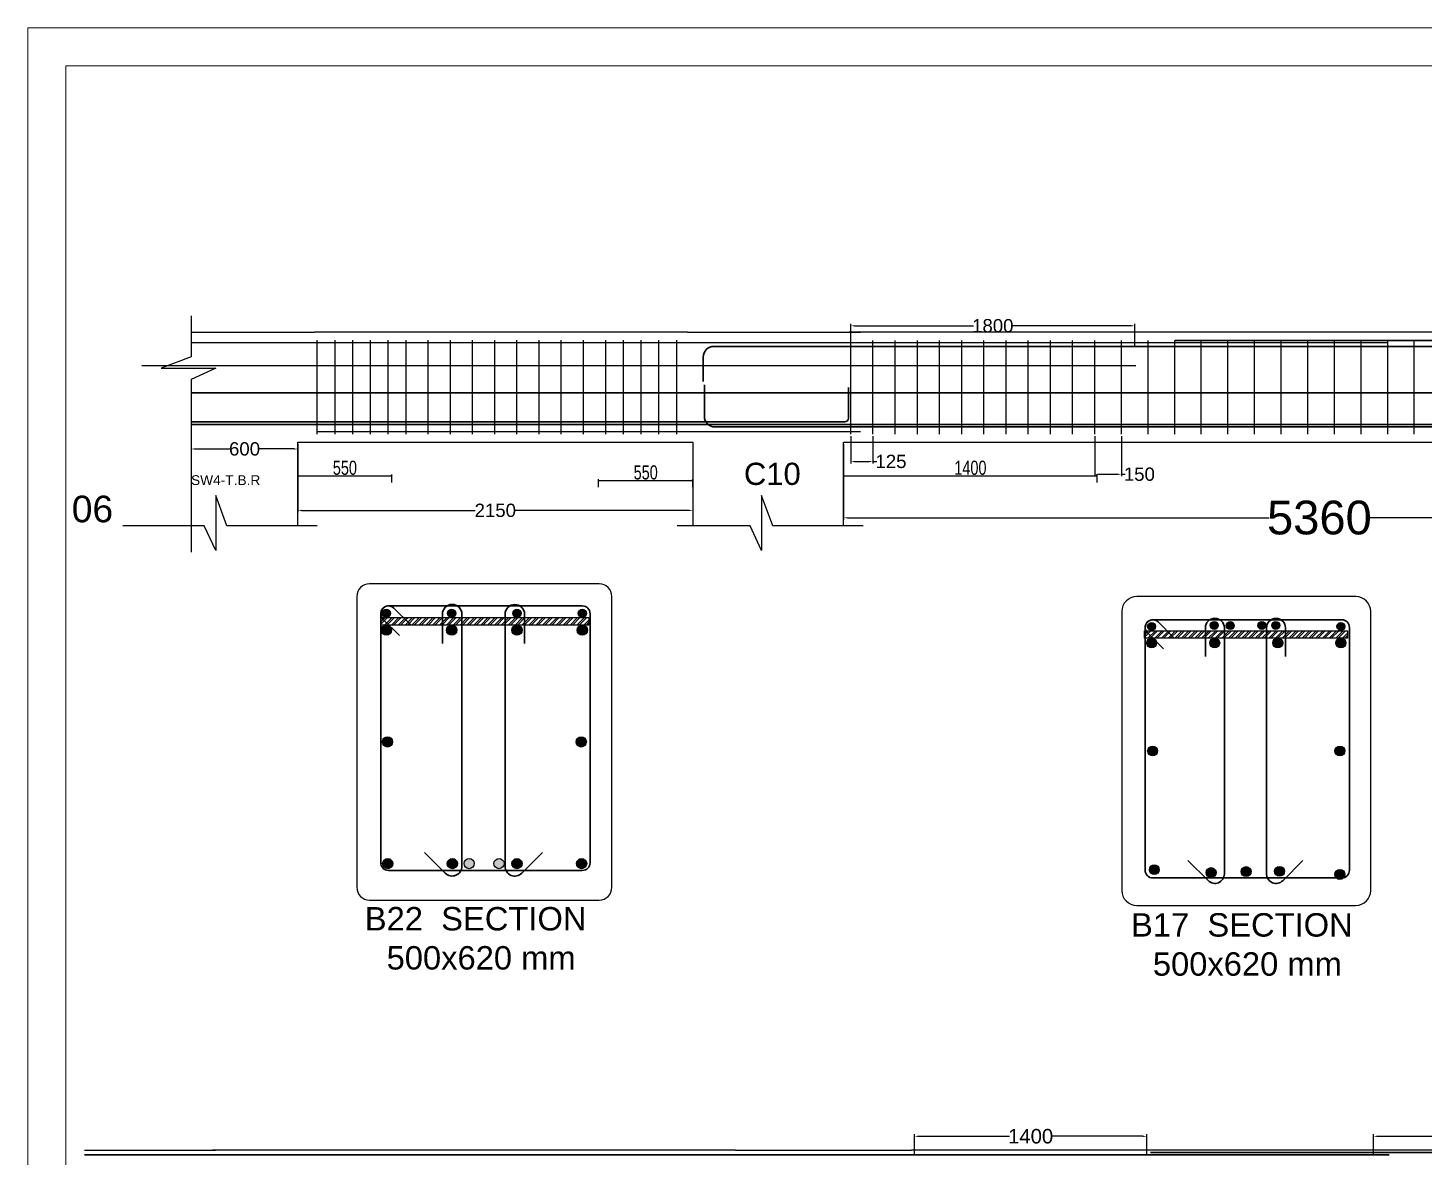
# Model space of a CAD drawing. Header units: inches. Extents: x 16 to 269, y 163 to 682.
# Drawn here: x 28.64 to 47.19, y 367.71 to 382.71 of the extents above; entities that cross this region are included whole.
import ezdxf
from ezdxf.enums import TextEntityAlignment as Align

# ---------------------------------------------------------------- set-up
doc = ezdxf.new("R2010")
doc.units = ezdxf.units.IN
doc.header["$MEASUREMENT"] = 0
doc.layers.get('Defpoints').update_dxf_attribs({"lineweight": 5})
for name, color, linetype in [('AutoRebar - BBS', 2, 'Continuous'), ('C', 7, 'Continuous'), ('MASSE', 7, 'Continuous'), ('S-ADDREINF', 3, 'Continuous'), ('S-MAINBAR', 5, 'Continuous'), ('S-OUTLINE', 7, 'Continuous'), ('S-SKIN', 6, 'Continuous'), ('S-STIRRUP', 1, 'Continuous'), ('S-TEXT', 2, 'Continuous'), ('Text', 7, 'Continuous')]:
    doc.layers.add(name, color=color, linetype=linetype)
doc.layers.add('Dim', color=7, linetype='Continuous', lineweight=5)
doc.layers.add('Sheet_Borders', color=7, linetype='Continuous', lineweight=5)
doc.styles.add('Arch-Dim', font='swisscl.ttf')
doc.styles.get("Standard").update_dxf_attribs({"font": 'arial.ttf'})
doc.dimstyles.new('MMS-25', dxfattribs={"dimscale": 25, "dimtxt": 2.5, "dimasz": 0.75, "dimexe": 1, "dimexo": 1, "dimgap": 0.5, "dimtad": 1, "dimdec": 0, "dimdsep": 46, "dimtxsty": 'Arch-Dim', "dimblk": 'DOT', "dimcen": 2, "dimclrd": 11, "dimclre": 11, "dimclrt": 256, "dimazin": 0, "dimtfac": 1, "dimtdec": 0, "dimtix": 1, "dimtmove": 2, "dimatfit": 3, "dimfxl": 1.5, "dimtolj": 1, "dimarcsym": 0})

# ---------------------------------------------------------------- blocks, each defined once
blk = doc.blocks.new('sheet')
at = {"layer": 'Sheet_Borders', "linetype": 'Continuous', "lineweight": 0}
for p, q in [((-428.475, 35.187), (-428.475, 77.192)), ((-428.475, 77.192), (-369.075, 77.192)), ((-428.475, 35.187), (-428.475, 77.192)), ((-428.475, 77.192), (-369.075, 77.192)), ((-427.768, 35.894), (-427.768, 76.484)), ((-427.768, 76.484), (-369.782, 76.484)), ((-369.782, 76.484), (-427.768, 76.484)), ((-427.768, 76.484), (-427.768, 35.894))]:
    blk.add_line(p, q, dxfattribs=at)
blk = doc.blocks.new('_Dot')
at = {"color": 0, "lineweight": -2}
blk.add_line((-0.5, 0), (-1, 0), dxfattribs=at)
at = {"color": 0, "const_width": 0.5}
blk.add_lwpolyline([(-0.25, 0, 1), (0.25, 0, 1)], format="xyb", close=True, dxfattribs=at)
blk = doc.blocks.new('*D285')
at = {"layer": 'Defpoints', "color": 0, "transparency": 16777216}
for p in [(-40779, -54565), (-42448, -54710), (-40779, -54710)]:
    blk.add_point(p, dxfattribs=at)
at = {"layer": 'Dim', "color": 11, "linetype": 'ByBlock', "lineweight": -2, "transparency": 16777216}
for p, q in [((-42448, -54685), (-42448, -54540)), ((-42429, -54565), (-40798, -54565)), ((-40779, -54685), (-40779, -54540))]:
    blk.add_line(p, q, dxfattribs=at)
at = {"layer": 'Dim', "color": 11, "lineweight": -2, "transparency": 16777216, "xscale": 18.75, "yscale": 18.75, "zscale": 18.75, "rotation": 180}
blk.add_blockref('_Dot', (-42448, -54565), dxfattribs=at)
at = {"layer": 'Dim', "color": 11, "lineweight": -2, "transparency": 16777216, "xscale": 18.75, "yscale": 18.75, "zscale": 18.75}
blk.add_blockref('_Dot', (-40779, -54565), dxfattribs=at)
at = {"layer": 'Dim', "transparency": 16777216, "insert": (-41613, -54424), "char_height": 250, "attachment_point": 5, "style": 'Arch-Dim'}
blk.add_mtext('\\A1;550', dxfattribs=at)
blk = doc.blocks.new('*D286')
at = {"layer": 'Defpoints', "color": 0, "transparency": 16777216}
for p in [(-35451, -54647), (-37119, -54792), (-35451, -54792)]:
    blk.add_point(p, dxfattribs=at)
at = {"layer": 'Dim', "color": 11, "linetype": 'ByBlock', "lineweight": -2, "transparency": 16777216}
for p, q in [((-37119, -54767), (-37119, -54622)), ((-37100, -54647), (-35469, -54647)), ((-35451, -54767), (-35451, -54622))]:
    blk.add_line(p, q, dxfattribs=at)
at = {"layer": 'Dim', "color": 11, "lineweight": -2, "transparency": 16777216, "xscale": 18.75, "yscale": 18.75, "zscale": 18.75, "rotation": 180}
blk.add_blockref('_Dot', (-37119, -54647), dxfattribs=at)
at = {"layer": 'Dim', "color": 11, "lineweight": -2, "transparency": 16777216, "xscale": 18.75, "yscale": 18.75, "zscale": 18.75}
blk.add_blockref('_Dot', (-35451, -54647), dxfattribs=at)
at = {"layer": 'Dim', "transparency": 16777216, "insert": (-36285, -54506), "char_height": 250, "attachment_point": 5, "style": 'Arch-Dim'}
blk.add_mtext('\\A1;550', dxfattribs=at)
blk = doc.blocks.new('*D287')
at = {"layer": 'Defpoints', "color": 0, "transparency": 16777216}
for p in [(-28290, -54565), (-32779, -54710), (-28290, -54710)]:
    blk.add_point(p, dxfattribs=at)
at = {"layer": 'Dim', "color": 11, "linetype": 'ByBlock', "lineweight": -2, "transparency": 16777216}
for p, q in [((-32779, -54685), (-32779, -54540)), ((-32760, -54565), (-28308, -54565)), ((-28290, -54685), (-28290, -54540))]:
    blk.add_line(p, q, dxfattribs=at)
at = {"layer": 'Dim', "color": 11, "lineweight": -2, "transparency": 16777216, "xscale": 18.75, "yscale": 18.75, "zscale": 18.75, "rotation": 180}
blk.add_blockref('_Dot', (-32779, -54565), dxfattribs=at)
at = {"layer": 'Dim', "color": 11, "lineweight": -2, "transparency": 16777216, "xscale": 18.75, "yscale": 18.75, "zscale": 18.75}
blk.add_blockref('_Dot', (-28290, -54565), dxfattribs=at)
at = {"layer": 'Dim', "transparency": 16777216, "insert": (-30534, -54424), "char_height": 250, "attachment_point": 5, "style": 'Arch-Dim'}
blk.add_mtext('\\A1;1400', dxfattribs=at)
blk = doc.blocks.new('5648095000')
h = blk.add_hatch(color=104)
h.dxf.hatch_style = 1
edge = h.paths.add_edge_path()
edge.add_arc((-39412.82792, -61434.09454), 90.37602, 0, 360)
edge = h.paths.add_edge_path()
edge.add_arc((-38883.37866, -61434.09454), 90.37602, 0, 360)
at = {"layer": 'S-ADDREINF'}
h = blk.add_hatch(color=256, dxfattribs=at)
edge = h.paths.add_edge_path()
edge.add_arc((-40878.27086, -57299.14225), 90.37602, 0, 360)
h = blk.add_hatch(color=256, dxfattribs=at)
edge = h.paths.add_edge_path()
edge.add_arc((-39721.45779, -57299.14225), 90.37602, 0, 360)
h = blk.add_hatch(color=256, dxfattribs=at)
edge = h.paths.add_edge_path()
edge.add_arc((-38564.64472, -57299.14225), 90.37602, 0, 360)
h = blk.add_hatch(color=256, dxfattribs=at)
edge = h.paths.add_edge_path()
edge.add_arc((-37407.83165, -57299.14225), 90.37602, 0, 360)
h = blk.add_hatch(color=256, dxfattribs=at)
edge = h.paths.add_edge_path()
edge.add_arc((-27324.03405, -57525.18713), 88.20035, 0, 360)
h = blk.add_hatch(color=256, dxfattribs=at)
edge = h.paths.add_edge_path()
edge.add_arc((-26206.82967, -57525.18713), 88.20035, 0, 360)
h = blk.add_hatch(color=256, dxfattribs=at)
edge = h.paths.add_edge_path()
edge.add_arc((-25089.62529, -57525.18713), 88.20035, 0, 360)
h = blk.add_hatch(color=256, dxfattribs=at)
edge = h.paths.add_edge_path()
edge.add_arc((-23972.42091, -57525.18713), 88.20035, 0, 360)
at = {"layer": 'S-MAINBAR'}
h = blk.add_hatch(color=256, dxfattribs=at)
edge = h.paths.add_edge_path()
edge.add_arc((-40878.27086, -57000.90138), 72.30082, 0, 360)
h = blk.add_hatch(color=256, dxfattribs=at)
edge = h.paths.add_edge_path()
edge.add_arc((-39721.45779, -57000.90138), 72.30082, 0, 360)
h = blk.add_hatch(color=256, dxfattribs=at)
edge = h.paths.add_edge_path()
edge.add_arc((-38564.64472, -57000.90138), 72.30082, 0, 360)
h = blk.add_hatch(color=256, dxfattribs=at)
edge = h.paths.add_edge_path()
edge.add_arc((-37407.83165, -57000.90138), 72.30082, 0, 360)
h = blk.add_hatch(color=256, dxfattribs=at)
edge = h.paths.add_edge_path()
edge.add_arc((-27324.03405, -57234.12599), 70.56028, 0, 360)
h = blk.add_hatch(color=256, dxfattribs=at)
edge = h.paths.add_edge_path()
edge.add_arc((-26214.5848, -57214.34272), 70.56028, 0, 360)
at = {"layer": 'S-MAINBAR', "true_color": 0x136734}
h = blk.add_hatch(color=116, dxfattribs=at)
edge = h.paths.add_edge_path()
edge.add_arc((-25931.88478, -57218.71187), 70.56028, 0, 360)
h = blk.add_hatch(color=116, dxfattribs=at)
edge = h.paths.add_edge_path()
edge.add_arc((-25371.95095, -57215.8544), 70.56028, 0, 360)
at = {"layer": 'S-MAINBAR'}
h = blk.add_hatch(color=256, dxfattribs=at)
edge = h.paths.add_edge_path()
edge.add_arc((-25125.73559, -57214.29854), 70.56028, 0, 360)
h = blk.add_hatch(color=256, dxfattribs=at)
edge = h.paths.add_edge_path()
edge.add_arc((-23972.42091, -57234.12599), 70.56028, 0, 360)
h = blk.add_hatch(color=256, dxfattribs=at)
edge = h.paths.add_edge_path()
edge.add_arc((-40854.42668, -61434.09454), 90.37602, 0, 360)
h = blk.add_hatch(color=256, dxfattribs=at)
edge = h.paths.add_edge_path()
edge.add_arc((-39709.66375, -61434.09454), 90.37602, 0, 360)
h = blk.add_hatch(color=256, dxfattribs=at)
edge = h.paths.add_edge_path()
edge.add_arc((-38564.90081, -61434.09454), 90.37602, 0, 360)
h = blk.add_hatch(color=256, dxfattribs=at)
edge = h.paths.add_edge_path()
edge.add_arc((-37420.13788, -61434.09454), 90.37602, 0, 360)
h = blk.add_hatch(color=256, dxfattribs=at)
edge = h.paths.add_edge_path()
edge.add_arc((-27276.02539, -61541.30292), 88.20035, 0, 360)
h = blk.add_hatch(color=256, dxfattribs=at)
edge = h.paths.add_edge_path()
edge.add_arc((-26270.26976, -61593.05953), 88.20035, 0, 360)
h = blk.add_hatch(color=5, dxfattribs=at)
edge = h.paths.add_edge_path()
edge.add_arc((-25650.88364, -61576.04563), 88.20035, 0, 360)
h = blk.add_hatch(color=256, dxfattribs=at)
edge = h.paths.add_edge_path()
edge.add_arc((-25058.67532, -61570.53723), 88.20035, 0, 360)
h = blk.add_hatch(color=256, dxfattribs=at)
edge = h.paths.add_edge_path()
edge.add_arc((-23990.06098, -61626.50321), 88.20035, 0, 360)
at = {"layer": 'S-SKIN'}
h = blk.add_hatch(color=256, dxfattribs=at)
edge = h.paths.add_edge_path()
edge.add_arc((-40860.19566, -59278.37711), 90.37602, 0, 360)
h = blk.add_hatch(color=256, dxfattribs=at)
edge = h.paths.add_edge_path()
edge.add_arc((-37425.90685, -59278.37711), 90.37602, 0, 360)
h = blk.add_hatch(color=256, dxfattribs=at)
edge = h.paths.add_edge_path()
edge.add_arc((-27306.39398, -59439.13463), 88.20035, 0, 360)
h = blk.add_hatch(color=256, dxfattribs=at)
edge = h.paths.add_edge_path()
edge.add_arc((-23990.06098, -59439.13463), 88.20035, 0, 360)
at = {"color": 5, "lineweight": 30}
for p, q in [((-3621.6543, -52167.1467), (-26915.38259, -52167.1467)), ((-44333.68503, -53656.92577), (-12960.87236, -53656.92577)), ((-46225.77178, -66589.87166), (-23117.77361, -66589.87166))]:
    blk.add_line(p, q, dxfattribs=at)
at = {"color": 116, "lineweight": 30, "true_color": 0x136734}
for p, q in [((-35074.50393, -52271.86631), (-3621.96216, -52271.86631)), ((-13513.52009, -53699.91688), (-35056.76425, -53699.91688))]:
    blk.add_line(p, q, dxfattribs=at)
at = {"color": 104, "lineweight": 30}
for p, q in [((-32694.32601, -53000.30569), (-32694.32601, -53544.36715)), ((-32757.19546, -53607.2366), (-44333.68503, -53607.2366))]:
    blk.add_line(p, q, dxfattribs=at)
blk.add_line((-46225.77178, -66512.66981), (-43905.26848, -66512.66981))
at = {"color": 1, "lineweight": 30}
blk.add_line((-27345.19627, -66549.83749), (-6782.77508, -66549.83749), dxfattribs=at)
at = {"color": 104, "lineweight": 30}
blk.add_arc((-32757.19546, -53544.36715), 62.86945, 270, 0, dxfattribs=at)
at = {"layer": 'AutoRebar - BBS', "color": 5, "lineweight": 30}
for p, q in [((-40840.8768, -56869.35066), (-37407.47851, -56869.35066)), ((-40978.32303, -61417.56391), (-40978.32303, -57006.79689)), ((-40646.49847, -57395.55356), (-40938.06596, -57103.98606)), ((-40743.68763, -56909.60773), (-40452.12013, -57201.17522)), ((-37270.03227, -57006.79689), (-37270.03227, -61417.56391)), ((-27304.96678, -57114.9087), (-23954.22271, -57114.9087)), ((-27439.10419, -61553.63013), (-27439.10419, -57249.04611)), ((-27115.26783, -57628.44401), (-27399.81625, -57343.89558)), ((-27210.11731, -57154.19664), (-26925.56888, -57438.74506)), ((-23820.0853, -57249.04611), (-23820.0853, -61553.63013)), ((-37407.47851, -61555.01015), (-40840.8768, -61555.01015)), ((-23954.22271, -61687.76755), (-27304.96678, -61687.76755))]:
    blk.add_line(p, q, dxfattribs=at)
at = {"layer": 'AutoRebar - BBS', "color": 240, "lineweight": 30, "true_color": 0xed1f24}
for p, q in [((-39885.27594, -57533.28307), (-39885.27594, -57015.66065)), ((-39540.19433, -57015.66065), (-39540.19433, -61481.57911)), ((-38775.76819, -57016.84413), (-38775.76819, -61482.76259)), ((-38430.68658, -57534.46655), (-38430.68658, -57016.84413)), ((-26372.37067, -57762.85788), (-26372.37067, -57257.69648)), ((-26035.5964, -57257.69648), (-26035.5964, -61616.10426)), ((-25289.57275, -57258.85147), (-25289.57275, -61617.25925)), ((-24952.79849, -57764.01287), (-24952.79849, -57258.85147)), ((-39834.73991, -61603.58389), (-40200.75423, -61237.56956)), ((-38481.22261, -61604.76737), (-38115.20828, -61238.75304)), ((-26323.05122, -61735.17194), (-26680.25426, -61377.9689)), ((-25002.11794, -61736.32693), (-24644.91489, -61379.12388))]:
    blk.add_line(p, q, dxfattribs=at)
at = {"layer": 'AutoRebar - BBS', "color": 5, "lineweight": 30}
for centre, radius, start, end in [((-40840.8768, -57006.79689), 137.44624, 90.000000001, 225.000000001), ((-40840.8768, -57006.79689), 137.44624, 45, 180), ((-37407.47851, -57006.79689), 137.44624, 0, 90), ((-27304.96678, -57249.04611), 134.13741, 90.000000001, 225.000000001), ((-27304.96678, -57249.04611), 134.13741, 45, 180), ((-23954.22271, -57249.04611), 134.13741, 0, 90), ((-40840.8768, -61417.56391), 137.44624, 179.999999999, 269.999999999), ((-37407.47851, -61417.56391), 137.44624, 270.000000001, 0.000000001), ((-27304.96678, -61553.63013), 134.13741, 179.999999999, 269.999999999), ((-23954.22271, -61553.63013), 134.13741, 270.000000001, 0.000000001)]:
    blk.add_arc(centre, radius, start, end, dxfattribs=at)
at = {"layer": 'AutoRebar - BBS', "color": 240, "lineweight": 30, "true_color": 0xed1f24}
for centre, radius, start, end in [((-39712.73513, -57015.66065), 172.54081, 0, 180), ((-38603.22738, -57016.84413), 172.54081, 0, 180), ((-26203.98353, -57257.69648), 168.38713, 0, 180), ((-25121.18562, -57258.85147), 168.38713, 0, 180), ((-39712.73513, -61481.57911), 172.54081, 225, 0), ((-38603.22738, -61482.76259), 172.54081, 180, 315), ((-26203.98353, -61616.10426), 168.38713, 225, 0), ((-25121.18562, -61617.25925), 168.38713, 180, 315)]:
    blk.add_arc(centre, radius, start, end, dxfattribs=at)
at = {"layer": 'MASSE'}
for p, q in [((-32652.21985, -52280.94041), (-32652.21985, -51873.54638)), ((-32584.32084, -51907.49588), (-30478.2587, -51907.49588)), ((-27690.5629, -51907.49588), (-29796.62504, -51907.49588)), ((-27622.66389, -52280.94041), (-27622.66389, -51873.54638)), ((-32652.21985, -53860.84967), (-32652.21985, -54344.94443)), ((-32259.28579, -53860.84967), (-32259.28579, -54344.94443)), ((-28329.9452, -53860.84967), (-28329.9452, -54571.27445)), ((-27858.42433, -53860.84967), (-27858.42433, -54571.27445)), ((-44333.68503, -54005.40614), (-44333.68503, -54123.33907)), ((-44265.78602, -54089.38957), (-43651.61355, -54089.38957)), ((-42515.50055, -54089.38957), (-43129.67302, -54089.38957)), ((-42447.60154, -54005.40614), (-42447.60154, -54123.33907)), ((-42447.60154, -54005.40614), (-42447.60154, -55211.68089)), ((-35450.73598, -54005.40614), (-35450.73598, -55211.68089)), ((-32778.78438, -54005.40614), (-32778.78438, -55341.82945)), ((-32584.32084, -54310.99493), (-32327.18479, -54310.99493)), ((-32259.28579, -54310.99493), (-32191.38678, -54310.99493)), ((-28262.0462, -54537.32495), (-27926.32334, -54537.32495)), ((-27858.42433, -54537.32495), (-27790.52532, -54537.32495)), ((-42379.70254, -55177.73139), (-39303.09233, -55177.73139)), ((-35518.63499, -55177.73139), (-38595.2452, -55177.73139)), ((-32710.88538, -55307.87994), (-25243.64161, -55307.87994)), ((-15994.23789, -55307.87994), (-23461.48167, -55307.87994)), ((-31524.8457, -66597.62882), (-31524.8457, -66227.25327)), ((-31450.77059, -66264.29082), (-29839.02135, -66264.29082)), ((-27483.63694, -66264.29082), (-29095.38619, -66264.29082)), ((-27409.56183, -66597.62882), (-27409.56183, -66227.25327)), ((-23397.16007, -66597.62882), (-23397.16007, -66227.25327)), ((-23323.08496, -66264.29082), (-21025.45507, -66264.29082))]:
    blk.add_line(p, q, dxfattribs=at)
for points in [[(-32584.32084, -51896.17938), (-32584.32084, -51918.81238), (-32652.21985, -51907.49588)], [(-27690.5629, -51896.17938), (-27690.5629, -51918.81238), (-27622.66389, -51907.49588)], [(-44265.78602, -54078.07306), (-44265.78602, -54100.70607), (-44333.68503, -54089.38957)], [(-42515.50055, -54078.07306), (-42515.50055, -54100.70607), (-42447.60154, -54089.38957)], [(-32584.32084, -54299.67843), (-32584.32084, -54322.31143), (-32652.21985, -54310.99493)], [(-32327.18479, -54299.67843), (-32327.18479, -54322.31143), (-32259.28579, -54310.99493)], [(-28262.0462, -54526.00845), (-28262.0462, -54548.64145), (-28329.9452, -54537.32495)], [(-27926.32334, -54526.00845), (-27926.32334, -54548.64145), (-27858.42433, -54537.32495)], [(-42379.70254, -55166.41489), (-42379.70254, -55189.04789), (-42447.60154, -55177.73139)], [(-35518.63499, -55166.41489), (-35518.63499, -55189.04789), (-35450.73598, -55177.73139)], [(-32710.88538, -55296.56344), (-32710.88538, -55319.19644), (-32778.78438, -55307.87994)], [(-31450.77059, -66251.94497), (-31450.77059, -66276.63667), (-31524.8457, -66264.29082)], [(-27483.63694, -66251.94497), (-27483.63694, -66276.63667), (-27409.56183, -66264.29082)], [(-23323.08496, -66251.94497), (-23323.08496, -66276.63667), (-23397.16007, -66264.29082)]]:
    blk.add_solid(points, dxfattribs=at)
at = {"layer": 'S-ADDREINF', "lineweight": 30}
blk.add_line((-45207.71037, -52611.41018), (-27606.40451, -52617.69712), dxfattribs=at)
at = {"layer": 'S-ADDREINF'}
for centre, radius in [((-40878.27086, -57299.14225), 90.37602), ((-39721.45779, -57299.14225), 90.37602), ((-38564.64472, -57299.14225), 90.37602), ((-37407.83165, -57299.14225), 90.37602), ((-27324.03405, -57525.18713), 88.20035), ((-26206.82967, -57525.18713), 88.20035), ((-25089.62529, -57525.18713), 88.20035), ((-23972.42091, -57525.18713), 88.20035)]:
    blk.add_circle(centre, radius, dxfattribs=at)
at = {"layer": 'S-MAINBAR', "lineweight": 30}
blk.add_line((-44333.68503, -52205.16506), (-23132.28947, -52208.07208), dxfattribs=at)
at = {"layer": 'S-MAINBAR'}
for p, q in [((-42101.78768, -52204.86837), (-35594.79966, -52204.86837)), ((-35594.79966, -52204.86837), (-32480.1226, -52204.86837)), ((-42101.78768, -53782.89156), (-35594.79966, -53782.89156)), ((-35594.79966, -53782.89156), (-32480.1226, -53782.89156))]:
    blk.add_line(p, q, dxfattribs=at)
at = {"layer": 'S-MAINBAR', "color": 116, "lineweight": 30, "true_color": 0x136734}
for p, q in [((-35266.69542, -52893.26658), (-35266.63993, -52460.47465)), ((-35245.37259, -53511.30853), (-35245.42809, -52952.77771))]:
    blk.add_line(p, q, dxfattribs=at)
at = {"layer": 'S-MAINBAR'}
for centre, radius in [((-40878.27086, -57000.90138), 72.30082), ((-39721.45779, -57000.90138), 72.30082), ((-38564.64472, -57000.90138), 72.30082), ((-37407.83165, -57000.90138), 72.30082), ((-27324.03405, -57234.12599), 70.56028), ((-26214.5848, -57214.34272), 70.56028), ((-25125.73559, -57214.29854), 70.56028), ((-23972.42091, -57234.12599), 70.56028), ((-40854.42668, -61434.09454), 90.37602), ((-39709.66375, -61434.09454), 90.37602), ((-38564.90081, -61434.09454), 90.37602), ((-37420.13788, -61434.09454), 90.37602), ((-27276.02539, -61541.30292), 88.20035), ((-26270.26976, -61593.05953), 88.20035), ((-25058.67532, -61570.53723), 88.20035), ((-23990.06098, -61626.50321), 88.20035)]:
    blk.add_circle(centre, radius, dxfattribs=at)
at = {"layer": 'S-MAINBAR', "color": 116, "true_color": 0x136734}
for centre in [(-25931.88478, -57218.71187), (-25371.95095, -57215.8544)]:
    blk.add_circle(centre, 70.56028, dxfattribs=at)
at = {"layer": 'S-MAINBAR', "color": 104}
for centre in [(-39412.82792, -61434.09454), (-38883.37866, -61434.09454)]:
    blk.add_circle(centre, 90.37602, dxfattribs=at)
at = {"layer": 'S-MAINBAR', "color": 5}
blk.add_circle((-25650.88364, -61576.04563), 88.20035, dxfattribs=at)
at = {"layer": 'S-MAINBAR', "color": 116, "lineweight": 30, "true_color": 0x136734}
for centre, start, end in [((-35078.03158, -52460.47465), 90, 180), ((-35056.76425, -53511.30853), 180, 270)]:
    blk.add_arc(centre, 188.60835, start, end, dxfattribs=at)
at = {"layer": 'S-OUTLINE'}
for p, q in [((-44333.68503, -52022.54697), (-42148.93976, -52022.54697)), ((-35547.64757, -52022.54697), (-42148.93976, -52022.54697)), ((-35547.14644, -52022.54697), (-32480.1226, -52022.54697)), ((-16023.25048, -52022.54697), (-32683.65457, -52022.54697)), ((-42447.60154, -55448.08732), (-42447.60154, -53971.45664)), ((-42447.60154, -53971.45664), (-42148.93976, -53971.45664)), ((-42148.93976, -53971.4999), (-35450.73598, -53971.45664)), ((-35450.73598, -53971.45664), (-35450.73598, -55448.08732)), ((-32778.78438, -55448.08732), (-32778.78438, -53971.45664)), ((-32778.78438, -53971.45664), (-32480.1226, -53971.45664)), ((-32683.65457, -53971.4999), (-16023.25048, -53971.4999)), ((-37109.59078, -56476.72045), (-41176.51173, -56476.72045)), ((-41402.45179, -56702.66051), (-41402.45179, -61854.09371)), ((-36883.65073, -61854.09371), (-36883.65073, -56702.66051)), ((-23707.81987, -56704.92391), (-27588.63509, -56704.92391)), ((-27853.23613, -56969.52495), (-27853.23613, -61908.74432)), ((-23443.21883, -61908.74432), (-23443.21883, -56969.52495)), ((-41176.51173, -62080.03377), (-37109.59078, -62080.03377)), ((-27588.63509, -62173.34536), (-23707.81987, -62173.34536)), ((-34697.32084, -66512.65504), (-43956.70953, -66512.65504)), ((-34697.32084, -66512.65504), (-31576.28675, -66512.65504)), ((-17858.67387, -66512.65504), (-31576.28675, -66512.65504))]:
    blk.add_line(p, q, dxfattribs=at)
for centre, radius, start, end in [((-42148.93976, -53892.91309), 78.58681, 268.098647404, 270), ((-32683.65457, -53877.19573), 94.30417, 268.264323763, 270), ((-41176.51173, -56702.66051), 225.94005, 90, 180), ((-37109.59078, -56702.66051), 225.94005, 0, 90), ((-27588.63509, -56969.52495), 264.60104, 90, 180), ((-23707.81987, -56969.52495), 264.60104, 0, 90), ((-41176.51173, -61854.09371), 225.94005, 180, 270), ((-37109.59078, -61854.09371), 225.94005, 270, 0), ((-27588.63509, -61908.74432), 264.60104, 180, 270), ((-23707.81987, -61908.74432), 264.60104, 270, 0)]:
    blk.add_arc(centre, radius, start, end, dxfattribs=at)
at = {"layer": 'S-SKIN', "lineweight": 30}
blk.add_line((-44333.68503, -53097.34861), (-6628.3303, -53097.34861), dxfattribs=at)
at = {"layer": 'S-SKIN'}
for centre, radius in [((-40860.19566, -59278.37711), 90.37602), ((-37425.90685, -59278.37711), 90.37602), ((-27306.39398, -59439.13463), 88.20035), ((-23990.06098, -59439.13463), 88.20035)]:
    blk.add_circle(centre, radius, dxfattribs=at)
at = {"layer": 'S-STIRRUP'}
for p, q in [((-42101.78768, -53830.04364), (-42101.78768, -52164.00323)), ((-41787.44043, -53830.04364), (-41787.44043, -52164.00323)), ((-41473.09318, -53830.04364), (-41473.09318, -52164.00323)), ((-41158.74593, -53830.04364), (-41158.74593, -52164.00323)), ((-40844.39869, -53830.04364), (-40844.39869, -52164.00323)), ((-40530.05144, -53830.04364), (-40530.05144, -52164.00323)), ((-40137.11738, -53830.04364), (-40137.11738, -52164.00323)), ((-39744.18332, -53830.04364), (-39744.18332, -52164.00323)), ((-39351.24926, -53830.04364), (-39351.24926, -52164.00323)), ((-38958.3152, -53830.04364), (-38958.3152, -52164.00323)), ((-38565.38115, -53830.04364), (-38565.38115, -52164.00323)), ((-38172.44709, -53830.04364), (-38172.44709, -52164.00323)), ((-37779.51303, -53830.04364), (-37779.51303, -52164.00323)), ((-37386.57897, -53830.04364), (-37386.57897, -52164.00323)), ((-36993.64491, -53830.04364), (-36993.64491, -52164.00323)), ((-36679.29766, -53830.04364), (-36679.29766, -52164.00323)), ((-36364.95042, -53830.04364), (-36364.95042, -52164.00323)), ((-36050.60317, -53830.04364), (-36050.60317, -52164.00323)), ((-35736.25592, -53830.04364), (-35736.25592, -52164.00323)), ((-32652.21985, -53826.90017), (-32652.21985, -52167.1467)), ((-32259.28579, -53826.90017), (-32259.28579, -52167.1467)), ((-31866.35173, -53826.90017), (-31866.35173, -52167.1467)), ((-31473.41767, -53826.90017), (-31473.41767, -52167.1467)), ((-31080.48361, -53826.90017), (-31080.48361, -52167.1467)), ((-30687.54955, -53826.90017), (-30687.54955, -52167.1467)), ((-30294.6155, -53826.90017), (-30294.6155, -52167.1467)), ((-29901.68144, -53826.90017), (-29901.68144, -52167.1467)), ((-29508.74738, -53826.90017), (-29508.74738, -52167.1467)), ((-29115.81332, -53826.90017), (-29115.81332, -52167.1467)), ((-28722.87926, -53826.90017), (-28722.87926, -52167.1467)), ((-28329.9452, -53826.90017), (-28329.9452, -52167.1467)), ((-27858.42433, -53826.90017), (-27858.42433, -52167.1467)), ((-27386.90346, -53826.90017), (-27386.90346, -52167.1467)), ((-26915.38259, -53826.90017), (-26915.38259, -52167.1467)), ((-26443.86172, -53826.90017), (-26443.86172, -52167.1467)), ((-25972.34085, -53826.90017), (-25972.34085, -52167.1467)), ((-25500.81998, -53826.90017), (-25500.81998, -52167.1467)), ((-25029.29911, -53826.90017), (-25029.29911, -52167.1467)), ((-24557.77823, -53826.90017), (-24557.77823, -52167.1467)), ((-24086.25736, -53826.90017), (-24086.25736, -52167.1467)), ((-23614.73649, -53826.90017), (-23614.73649, -52167.1467)), ((-23143.21562, -53826.90017), (-23143.21562, -52167.1467)), ((-22671.69475, -53826.90017), (-22671.69475, -52167.1467))]:
    blk.add_line(p, q, dxfattribs=at)
at = {"layer": 'S-TEXT', "color": 1}
for p, q in [((-44333.68503, -51733.86701), (-44333.68503, -52455.47221)), ((-44333.68503, -52455.47221), (-44866.2565, -52656.08912)), ((-44866.2565, -52656.08912), (-43896.14343, -52656.08912)), ((-43896.14343, -52656.08912), (-44333.68503, -52859.25849)), ((-44333.68503, -52859.25849), (-44333.68503, -55920.16429)), ((-43701.11212, -55448.08732), (-43901.72903, -54915.51584)), ((-43901.72903, -54915.51584), (-43901.72903, -55885.62891)), ((-34032.29496, -55448.08732), (-34232.91187, -54915.51584)), ((-34232.91187, -54915.51584), (-34232.91187, -55885.62891)), ((-44104.89839, -55448.08732), (-45546.09944, -55448.08732)), ((-43901.72903, -55885.62891), (-44104.89839, -55448.08732)), ((-42103.03273, -55448.08732), (-43701.11212, -55448.08732)), ((-34436.08124, -55448.08732), (-35725.42858, -55448.08732)), ((-34232.91187, -55885.62891), (-34436.08124, -55448.08732)), ((-32434.21557, -55448.08732), (-34032.29496, -55448.08732))]:
    blk.add_line(p, q, dxfattribs=at)
at = {"layer": 'S-TEXT', "color": 7, "linetype": 'Continuous', "transparency": 33554687}
for p, q in [((-40975.08701, -57151.35689), (-40899.57319, -57075.84306)), ((-40975.08701, -57191.9369), (-40858.99318, -57075.84306)), ((-40911.82527, -57209.83512), (-40777.83321, -57075.84306)), ((-40871.24526, -57209.83512), (-40737.2532, -57075.84306)), ((-40790.0853, -57209.83512), (-40656.09324, -57075.84306)), ((-40749.50529, -57209.83512), (-40615.51323, -57075.84306)), ((-40668.34533, -57209.83512), (-40534.35327, -57075.84306)), ((-40627.76532, -57209.83512), (-40493.77326, -57075.84306)), ((-40546.60535, -57209.83512), (-40412.6133, -57075.84306)), ((-40506.02534, -57209.83512), (-40372.03329, -57075.84306)), ((-40424.86538, -57209.83512), (-40290.87332, -57075.84306)), ((-40384.28537, -57209.83512), (-40250.29331, -57075.84306)), ((-40303.12541, -57209.83512), (-40169.13335, -57075.84306)), ((-40262.5454, -57209.83512), (-40128.55334, -57075.84306)), ((-40181.38544, -57209.83512), (-40047.39338, -57075.84306)), ((-40140.80543, -57209.83512), (-40006.81337, -57075.84306)), ((-40059.64546, -57209.83512), (-39925.6534, -57075.84306)), ((-40019.06545, -57209.83512), (-39885.0734, -57075.84306)), ((-39937.90549, -57209.83512), (-39803.91343, -57075.84306)), ((-39897.32548, -57209.83512), (-39763.33342, -57075.84306)), ((-39816.16552, -57209.83512), (-39682.17346, -57075.84306)), ((-39775.58551, -57209.83512), (-39641.59345, -57075.84306)), ((-39694.42555, -57209.83512), (-39560.43349, -57075.84306)), ((-39653.84554, -57209.83512), (-39519.85348, -57075.84306)), ((-39572.68557, -57209.83512), (-39438.69351, -57075.84306)), ((-39532.10556, -57209.83512), (-39398.11351, -57075.84306)), ((-39450.9456, -57209.83512), (-39316.95354, -57075.84306)), ((-39410.36559, -57209.83512), (-39276.37353, -57075.84306)), ((-39329.20563, -57209.83512), (-39195.21357, -57075.84306)), ((-39288.62562, -57209.83512), (-39154.63356, -57075.84306)), ((-39207.46565, -57209.83512), (-39073.4736, -57075.84306)), ((-39166.88565, -57209.83512), (-39032.89359, -57075.84306)), ((-39085.72568, -57209.83512), (-38951.73362, -57075.84306)), ((-39045.14567, -57209.83512), (-38911.15362, -57075.84306)), ((-38963.98571, -57209.83512), (-38829.99365, -57075.84306)), ((-38923.4057, -57209.83512), (-38789.41364, -57075.84306)), ((-38842.24574, -57209.83512), (-38708.25368, -57075.84306)), ((-38801.66573, -57209.83512), (-38667.67367, -57075.84306)), ((-38720.50576, -57209.83512), (-38586.51371, -57075.84306)), ((-38679.92576, -57209.83512), (-38545.9337, -57075.84306)), ((-38598.76579, -57209.83512), (-38464.77373, -57075.84306)), ((-38558.18578, -57209.83512), (-38424.19373, -57075.84306)), ((-38477.02582, -57209.83512), (-38343.03376, -57075.84306)), ((-38436.44581, -57209.83512), (-38302.45375, -57075.84306)), ((-38355.28585, -57209.83512), (-38221.29379, -57075.84306)), ((-38314.70584, -57209.83512), (-38180.71378, -57075.84306)), ((-38233.54587, -57209.83512), (-38099.55382, -57075.84306)), ((-38192.96587, -57209.83512), (-38058.97381, -57075.84306)), ((-38111.8059, -57209.83512), (-37977.81384, -57075.84306)), ((-38071.22589, -57209.83512), (-37937.23383, -57075.84306)), ((-37990.06593, -57209.83512), (-37856.07387, -57075.84306)), ((-37949.48592, -57209.83512), (-37815.49386, -57075.84306)), ((-37868.32596, -57209.83512), (-37734.3339, -57075.84306)), ((-37827.74595, -57209.83512), (-37693.75389, -57075.84306)), ((-37746.58598, -57209.83512), (-37612.59393, -57075.84306)), ((-37706.00598, -57209.83512), (-37572.01392, -57075.84306)), ((-37624.84601, -57209.83512), (-37490.85395, -57075.84306)), ((-37584.266, -57209.83512), (-37450.27394, -57075.84306)), ((-37503.10604, -57209.83512), (-37369.11398, -57075.84306)), ((-37462.52603, -57209.83512), (-37328.53397, -57075.84306)), ((-37381.36607, -57209.83512), (-37290.64731, -57119.11636)), ((-37340.78606, -57209.83512), (-37290.64731, -57159.69637)), ((-27450.84662, -57383.16737), (-27377.15068, -57309.47144)), ((-27450.84662, -57422.77048), (-27337.54757, -57309.47144)), ((-27389.10781, -57440.23782), (-27258.34142, -57309.47144)), ((-27349.50471, -57440.23782), (-27218.73832, -57309.47144)), ((-27270.29856, -57440.23782), (-27139.53217, -57309.47144)), ((-27230.69545, -57440.23782), (-27099.92907, -57309.47144)), ((-27151.4893, -57440.23782), (-27020.72291, -57309.47144)), ((-27111.8862, -57440.23782), (-26981.11981, -57309.47144)), ((-27032.68005, -57440.23782), (-26901.91366, -57309.47144)), ((-26993.07695, -57440.23782), (-26862.31056, -57309.47144)), ((-26913.87079, -57440.23782), (-26783.1044, -57309.47144)), ((-26874.26769, -57440.23782), (-26743.5013, -57309.47144)), ((-26795.06154, -57440.23782), (-26664.29515, -57309.47144)), ((-26755.45844, -57440.23782), (-26624.69205, -57309.47144)), ((-26676.25228, -57440.23782), (-26545.4859, -57309.47144)), ((-26636.64918, -57440.23782), (-26505.88279, -57309.47144)), ((-26557.44303, -57440.23782), (-26426.67664, -57309.47144)), ((-26517.83993, -57440.23782), (-26387.07354, -57309.47144)), ((-26438.63377, -57440.23782), (-26307.86739, -57309.47144)), ((-26399.03067, -57440.23782), (-26268.26428, -57309.47144)), ((-26319.82452, -57440.23782), (-26189.05813, -57309.47144)), ((-26280.22142, -57440.23782), (-26149.45503, -57309.47144)), ((-26201.01527, -57440.23782), (-26070.24888, -57309.47144)), ((-26161.41216, -57440.23782), (-26030.64578, -57309.47144)), ((-26082.20601, -57440.23782), (-25951.43962, -57309.47144)), ((-26042.60291, -57440.23782), (-25911.83652, -57309.47144)), ((-25963.39676, -57440.23782), (-25832.63037, -57309.47144)), ((-25923.79366, -57440.23782), (-25793.02727, -57309.47144)), ((-25844.5875, -57440.23782), (-25713.82111, -57309.47144)), ((-25804.9844, -57440.23782), (-25674.21801, -57309.47144)), ((-25725.77825, -57440.23782), (-25595.01186, -57309.47144)), ((-25686.17515, -57440.23782), (-25555.40876, -57309.47144)), ((-25606.96899, -57440.23782), (-25476.20261, -57309.47144)), ((-25567.36589, -57440.23782), (-25436.5995, -57309.47144)), ((-25488.15974, -57440.23782), (-25357.39335, -57309.47144)), ((-25448.55664, -57440.23782), (-25317.79025, -57309.47144)), ((-25369.35048, -57440.23782), (-25238.5841, -57309.47144)), ((-25329.74738, -57440.23782), (-25198.98099, -57309.47144)), ((-25250.54123, -57440.23782), (-25119.77484, -57309.47144)), ((-25210.93813, -57440.23782), (-25080.17174, -57309.47144)), ((-25131.73198, -57440.23782), (-25000.96559, -57309.47144)), ((-25092.12887, -57440.23782), (-24961.36249, -57309.47144)), ((-25012.92272, -57440.23782), (-24882.15633, -57309.47144)), ((-24973.31962, -57440.23782), (-24842.55323, -57309.47144)), ((-24894.11347, -57440.23782), (-24763.34708, -57309.47144)), ((-24854.51037, -57440.23782), (-24723.74398, -57309.47144)), ((-24775.30421, -57440.23782), (-24644.53782, -57309.47144)), ((-24735.70111, -57440.23782), (-24604.93472, -57309.47144)), ((-24656.49496, -57440.23782), (-24525.72857, -57309.47144)), ((-24616.89186, -57440.23782), (-24486.12547, -57309.47144)), ((-24537.6857, -57440.23782), (-24406.91932, -57309.47144)), ((-24498.0826, -57440.23782), (-24367.31621, -57309.47144)), ((-24418.87645, -57440.23782), (-24288.11006, -57309.47144)), ((-24379.27335, -57440.23782), (-24248.50696, -57309.47144)), ((-24300.0672, -57440.23782), (-24169.30081, -57309.47144)), ((-24260.46409, -57440.23782), (-24129.69771, -57309.47144)), ((-24181.25794, -57440.23782), (-24050.49155, -57309.47144)), ((-24141.65484, -57440.23782), (-24010.88845, -57309.47144)), ((-24062.44869, -57440.23782), (-23931.6823, -57309.47144)), ((-24022.84558, -57440.23782), (-23892.0792, -57309.47144)), ((-23943.63943, -57440.23782), (-23855.1046, -57351.70299)), ((-23904.03633, -57440.23782), (-23855.1046, -57391.3061))]:
    blk.add_line(p, q, dxfattribs=at)
at = {"layer": 'S-TEXT'}
for p, q in [((-40975.08701, -57075.84306), (-37290.64731, -57075.84306)), ((-40975.08701, -57209.83512), (-40975.08701, -57075.84306)), ((-37290.64731, -57075.84306), (-37290.64731, -57209.83512)), ((-37290.64731, -57209.83512), (-40975.08701, -57209.83512)), ((-27450.84662, -57309.47144), (-23855.1046, -57309.47144)), ((-27450.84662, -57440.23782), (-27450.84662, -57309.47144)), ((-23855.1046, -57309.47144), (-23855.1046, -57440.23782)), ((-23855.1046, -57440.23782), (-27450.84662, -57440.23782))]:
    blk.add_line(p, q, dxfattribs=at)
at = {"xscale": 949.4239186582386, "yscale": 949.4239186582386, "zscale": 949.4239186582386}
blk.add_blockref('sheet', (359577.63241, -119918.89865), dxfattribs=at)
for s, p in [('B22  SECTION', (-41260.18626, -62617.58579)), ('B17  SECTION', (-27688.40183, -62726.73766)), (' 500x620 mm', (-41035.21646, -63310.26465)), (' 500x620 mm', (-27463.43203, -63419.41652))]:
    blk.add_text(s, height=414.5892259).set_placement(p)
at = {"layer": 'C'}
for s, height, p in [('C10', 392.934059, (-34042.18939, -54529.71053)), ('SW4-T.B.R ', 173.741856, (-43691.22, -54641.29247))]:
    blk.add_text(s, height=height, dxfattribs=at).set_placement(p, align=Align.MIDDLE_CENTER)
at = {"layer": 'MASSE', "attachment_point": 5}
for s, insert, char_height in [('\\A1;1800', (-30137.44187, -51907.49588), 235.760435), ('\\A1;600', (-43390.64328, -54089.38957), 235.760435), ('\\A1;125', (-31940.86974, -54310.99493), 235.760435), ('\\A1;150', (-27541.29483, -54537.32495), 235.760435), ('\\A1;2150', (-38949.16876, -55177.73139), 235.760435), ('\\A1;5360', (-24352.56164, -55307.87994), 597.25977), ('\\A1;1400', (-29467.20377, -66264.29082), 257.205242)]:
    blk.add_mtext(s, dxfattribs=dict(at, insert=insert, char_height=char_height))
at = {"layer": 'Text', "color": 5}
blk.add_text('06', height=471.520871, dxfattribs=at).set_placement((-46450.439, -55388.13713))
at = {"layer": 'Dim', "color": 7}
for base, p1, p2, text, picture, middle in [((-40779.2593, -54564.53461), (-42447.60154, -54709.77198), (-40779.2593, -54709.77198), '550', '*D285', (-41613.43042, -54424.00381)), ((-35450.73598, -54646.80464), (-37119.07823, -54792.04201), (-35450.73598, -54792.04201), '550', '*D286', (-36284.90711, -54506.27384)), ((-28289.5545, -54564.53461), (-32778.66296, -54709.77198), (-28289.5545, -54709.77198), '1400', '*D287', (-30534.10873, -54424.00381))]:
    dim = blk.add_linear_dim(base=base, p1=p1, p2=p2, text=text, dimstyle='MMS-25', override={"dimtxt": 10}, dxfattribs=at)
    dim.commit()
    dim.dimension.update_dxf_attribs({"geometry": picture, "text_midpoint": middle})

msp = doc.modelspace()

# ---------------------------------------------------------------- block references
at = {"color": 0, "xscale": 0.000750173365589114, "yscale": 0.000750173365589114, "zscale": 0.000750173365589114}
msp.add_blockref('5648095000', (64.0695, 417.6955), dxfattribs=at)

doc.saveas('drawing.dxf')
